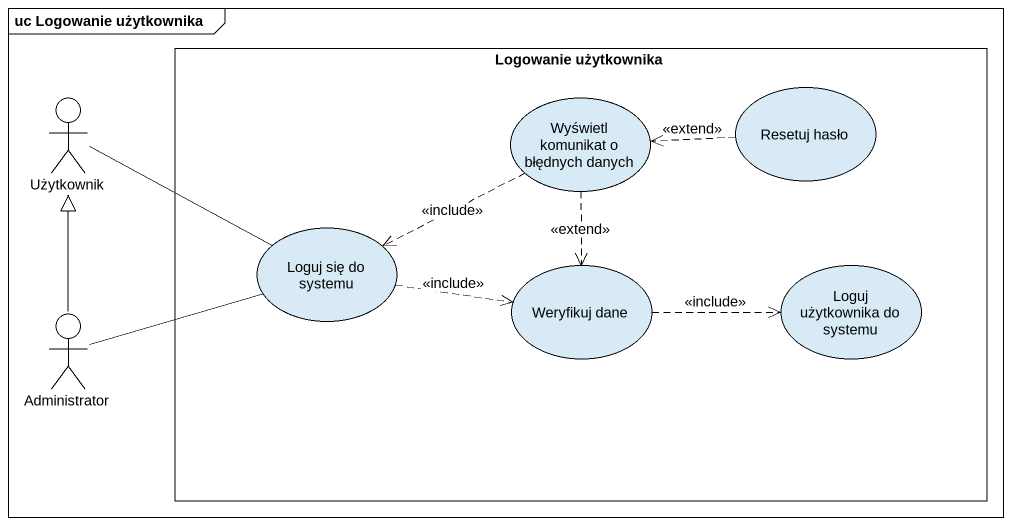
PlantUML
@startuml
mainframe uc Logowanie użytkownika
rectangle "Logowanie użytkownika" as Logowanie_użytkownika {
  usecase "Wyświetl komunikat o błędnych danych" as Wyświetl_komunikat_o
  usecase "Resetuj hasło" as Resetuj_hasło
  usecase "Loguj się do systemu" as Loguj_się_do_systemu
  usecase "Weryfikuj dane" as Weryfikuj_dane
  usecase "Loguj użytkownika do systemu" as Loguj_użytkownika_do_systemu
}
actor Użytkownik
actor Administrator
Użytkownik -right- Loguj_się_do_systemu
Wyświetl_komunikat_o .left.> Loguj_się_do_systemu : <<include>>
Wyświetl_komunikat_o ..> Weryfikuj_dane : <<extend>>
Resetuj_hasło .left.> Wyświetl_komunikat_o : <<extend>>
Loguj_się_do_systemu .right.> Weryfikuj_dane : <<include>>
Administrator -up-|> Użytkownik
Administrator -right- Loguj_się_do_systemu
Weryfikuj_dane .right.> Loguj_użytkownika_do_systemu : <<include>>
@enduml
